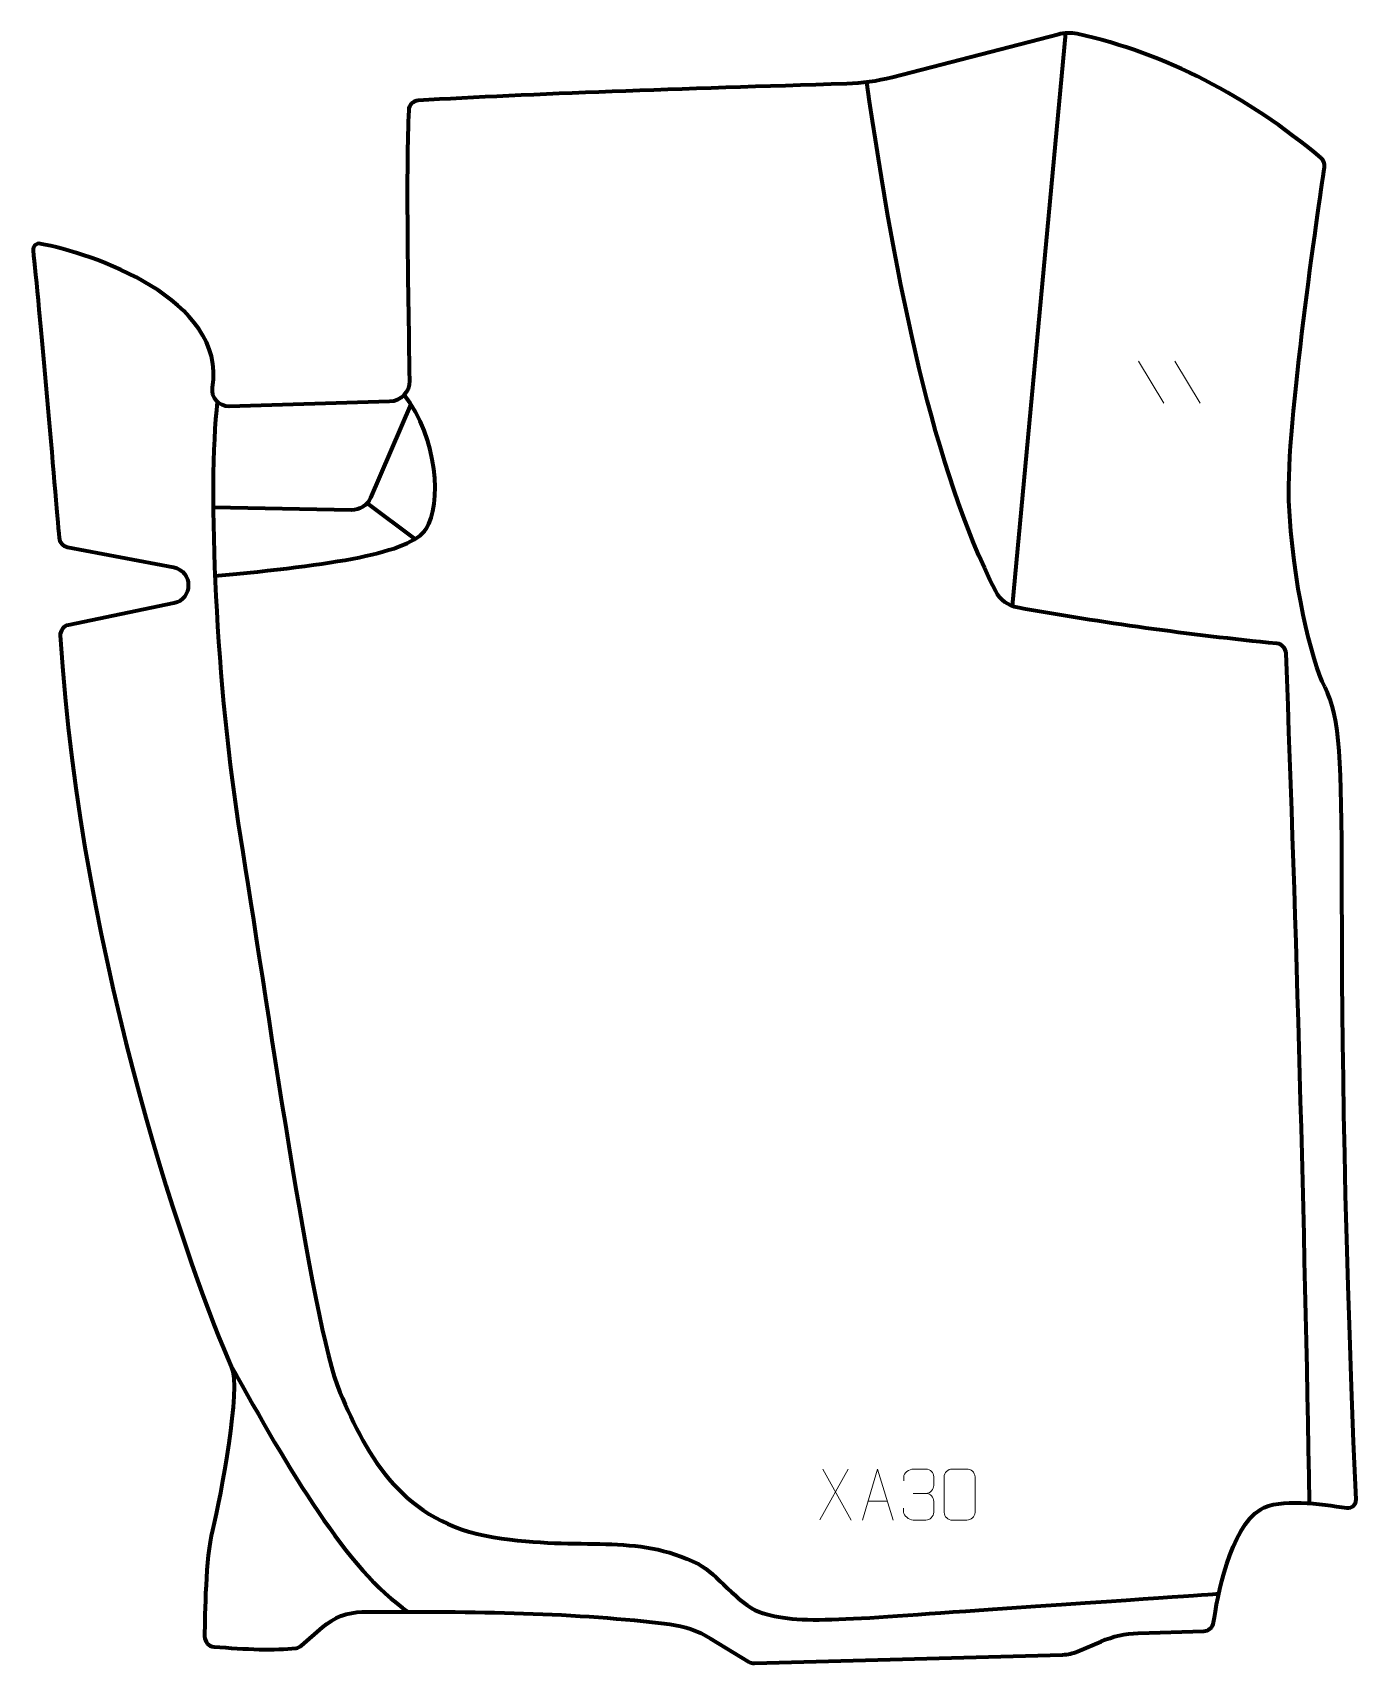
# Model space of a CAD drawing. Header units: millimetres. Extents: x -324 to 324, y -399 to 399.
import ezdxf

# ---------------------------------------------------------------- set-up
doc = ezdxf.new("R2010")
doc.units = ezdxf.units.MM
doc.header["$MEASUREMENT"] = 0
for name, color, linetype in [('layer 1', 7, 'Continuous'), ('layer 2', 7, 'Continuous'), ('layer 3', 7, 'Continuous')]:
    doc.layers.add(name, color=color, linetype=linetype)

msp = doc.modelspace()

# ---------------------------------------------------------------- linework, layer by layer
at = {"layer": 'layer 1', "color": 250, "lineweight": 9}
for points in [[(217.283, 238.397), (217.283, 238.397), (229.6473, 217.8527), (229.6473, 217.8527)], [(235.0129, 238.397), (235.0129, 238.397), (247.3772, 217.8527), (247.3772, 217.8527)], [(75.119, -303.9292), (75.119, -303.9292), (61.3784, -328.825), (61.3784, -328.825)], [(62.833, -303.9292), (62.833, -303.9292), (76.5736, -328.8827), (76.5736, -328.8827)], [(107.0484, -315.8587), (107.0484, -315.8587), (113.2448, -315.8587), (113.2448, -315.8587)], [(84.9555, -319.6333), (84.9555, -319.6333), (94.4512, -319.6333), (94.4512, -319.6333)]]:
    msp.add_open_spline(points, degree=3, dxfattribs=at)
for points, knots in [([(82.2329, -328.8827), (82.2329, -328.8827), (89.6039, -303.9292), (89.6039, -303.9292), (89.6039, -303.9292), (89.6039, -303.9292), (97.1738, -328.8827), (97.1738, -328.8827)], [0, 0, 0, 0, 0.33333333, 0.33333333, 0.33333333, 0.33333333, 1, 1, 1, 1]), ([(102.3387, -309.6135), (102.3387, -309.6135), (102.3387, -307.7563), (102.3387, -307.7563), (102.3387, -307.7563), (102.3244, -306.0144), (104.9889, -303.8963), (107.048, -303.919), (107.048, -303.919), (109.1121, -303.919), (111.1761, -303.919), (113.2398, -303.919), (113.2398, -303.919), (115.4343, -303.9102), (117.0326, -305.757), (117.077, -307.6691), (117.077, -307.6691), (117.0766, -309.1042), (117.0766, -310.5393), (117.077, -311.9748), (117.077, -311.9748), (117.0284, -313.6283), (115.4258, -315.8583), (113.2275, -315.8483), (113.2275, -315.8483), (115.4312, -315.8595), (117.0392, -317.6627), (117.0932, -319.7222), (117.0932, -319.7222), (117.0928, -321.5069), (117.0928, -323.2916), (117.0932, -325.0767), (117.0932, -325.0767), (117.1033, -327.1381), (115.0484, -328.9012), (113.2275, -328.8931), (113.2275, -328.8931), (111.1622, -328.8928), (109.097, -328.8928), (107.0314, -328.8931), (107.0314, -328.8931), (104.8628, -328.8816), (102.3318, -326.4814), (102.3132, -325.0196), (102.3132, -325.0196), (102.3132, -325.0196), (102.3132, -323.111), (102.3132, -323.111)], [0, 0, 0, 0, 0.07692308, 0.07692308, 0.07692308, 0.07692308, 0.15384615, 0.15384615, 0.15384615, 0.15384615, 0.23076923, 0.23076923, 0.23076923, 0.23076923, 0.30769231, 0.30769231, 0.30769231, 0.30769231, 0.38461538, 0.38461538, 0.38461538, 0.38461538, 0.46153846, 0.46153846, 0.46153846, 0.46153846, 0.53846154, 0.53846154, 0.53846154, 0.53846154, 0.61538462, 0.61538462, 0.61538462, 0.61538462, 0.69230769, 0.69230769, 0.69230769, 0.69230769, 0.76923077, 0.76923077, 0.76923077, 0.76923077, 0.84615385, 0.84615385, 0.84615385, 0.84615385, 1, 1, 1, 1]), ([(126.1226, -303.9067), (128.4887, -303.9067), (130.8552, -303.9067), (133.2217, -303.9067), (133.2217, -303.9067), (135.2022, -303.8711), (137.2282, -305.3654), (137.2553, -307.8075), (137.2553, -307.8075), (137.2549, -313.5649), (137.2549, -319.3227), (137.2553, -325.0809), (137.2553, -325.0809), (137.1132, -327.4085), (135.4068, -328.8908), (133.2217, -328.9016), (133.2217, -328.9016), (130.8493, -328.9012), (128.4769, -328.9012), (126.1049, -328.9016), (126.1049, -328.9016), (124.1464, -329.0072), (122.14, -327.1193), (122.1514, -325.0983), (122.1514, -325.0983), (122.1518, -319.3177), (122.1518, -313.5374), (122.1514, -307.7576), (122.1514, -307.7576), (122.1557, -305.6156), (123.9328, -303.8931), (126.1226, -303.9067)], [0, 0, 0, 0, 0.11111111, 0.11111111, 0.11111111, 0.11111111, 0.22222222, 0.22222222, 0.22222222, 0.22222222, 0.33333333, 0.33333333, 0.33333333, 0.33333333, 0.44444444, 0.44444444, 0.44444444, 0.44444444, 0.55555556, 0.55555556, 0.55555556, 0.55555556, 0.66666667, 0.66666667, 0.66666667, 0.66666667, 0.77777778, 0.77777778, 0.77777778, 0.77777778, 1, 1, 1, 1])]:
    msp.add_open_spline(points, degree=3, knots=knots, dxfattribs=at)
at = {"layer": 'layer 2', "color": 230, "lineweight": 200}
msp.add_open_spline([(-306.4858, 109.2141), (-306.4858, 109.2141), (-254.9493, 119.874), (-254.9493, 119.874), (-254.9493, 119.874), (-245.3086, 121.8679), (-245.4145, 135.6516), (-255.0845, 137.498), (-255.0845, 137.498), (-255.0845, 137.498), (-306.989, 147.4083), (-306.989, 147.4083), (-306.989, 147.4083), (-309.1903, 147.8284), (-310.8427, 149.6597), (-311.0322, 151.8892), (-311.0322, 151.8892), (-312.764, 172.2657), (-321.0391, 269.178), (-323.7562, 292.5918), (-323.7562, 292.5918), (-323.9872, 294.5843), (-322.2322, 296.241), (-320.2542, 295.8864), (-320.2542, 295.8864), (-295.4249, 291.4361), (-228.7969, 268.9268), (-235.936, 225.4681), (-235.936, 225.4681), (-236.746, 220.537), (-232.7755, 216.1138), (-227.7724, 216.2648), (-227.7724, 216.2648), (-227.7724, 216.2648), (-149.2376, 218.6359), (-149.2376, 218.6359), (-149.2376, 218.6359), (-143.7735, 218.801), (-139.4548, 223.3164), (-139.5413, 228.7736), (-139.5413, 228.7736), (-140.3706, 281.2024), (-141.272, 332.1111), (-139.923, 361.2311), (-139.923, 361.2311), (-139.8048, 363.7799), (-137.7774, 365.8264), (-135.2264, 365.9767), (-135.2264, 365.9767), (-80.7346, 369.1884), (-6.4308, 371.7717), (74.483, 374.1354), (74.483, 374.1354), (81.9651, 374.3537), (89.3994, 375.4121), (96.6452, 377.2874), (96.6452, 377.2874), (96.6452, 377.2874), (178.0381, 398.3553), (178.0381, 398.3553), (178.0381, 398.3553), (181.0395, 399.1321), (184.1839, 399.2154), (187.2146, 398.5596), (187.2146, 398.5596), (230.7234, 389.1439), (270.4581, 367.9621), (306.5748, 337.8963), (306.5748, 337.8963), (307.921, 336.7758), (308.5902, 335.0391), (308.3292, 333.3087), (308.3292, 333.3087), (305.5077, 314.6122), (289.464, 206.2922), (290.9182, 169.9973), (290.9182, 169.9973), (292.5117, 130.2185), (302.0473, 91.4817), (308.4488, 78.9038), (308.4488, 78.9038), (323.9071, 48.5317), (310.1865, -9.5945), (323.7731, -318.8011), (323.7731, -318.8011), (323.8835, -321.3189), (321.6599, -323.3113), (319.1658, -322.9251), (319.1658, -322.9251), (306.7166, -320.9981), (286.3109, -317.9735), (276.9729, -323.6591), (276.9729, -323.6591), (262.0737, -332.7316), (255.7865, -367.0638), (254.0194, -379.0071), (254.0194, -379.0071), (253.6656, -381.3972), (251.6445, -383.1882), (249.2255, -383.2612), (249.2255, -383.2612), (249.2255, -383.2612), (217.1146, -384.2342), (217.1146, -384.2342), (217.1146, -384.2342), (210.8577, -384.424), (204.6926, -385.7847), (198.9388, -388.246), (198.9388, -388.246), (198.9388, -388.246), (187.4478, -393.1616), (187.4478, -393.1616), (187.4478, -393.1616), (185.1321, -394.1522), (182.6503, -394.6972), (180.1326, -394.7678), (180.1326, -394.7678), (180.1326, -394.7678), (29.2457, -398.998), (29.2457, -398.998), (29.2457, -398.998), (28.2756, -399.0251), (27.3181, -398.7701), (26.4905, -398.2628), (26.4905, -398.2628), (26.4905, -398.2628), (7.8639, -386.8518), (7.8639, -386.8518), (7.8639, -386.8518), (1.7813, -383.1258), (-5.0289, -380.7452), (-12.1102, -379.8608), (-12.1102, -379.8608), (-57.6753, -374.1702), (-107.1584, -373.3803), (-162.6193, -373.8703), (-162.6193, -373.8703), (-169.7821, -373.9334), (-176.687, -376.5581), (-182.082, -381.2628), (-182.082, -381.2628), (-182.082, -381.2628), (-192.4593, -390.3119), (-192.4593, -390.3119), (-192.4593, -390.3119), (-193.1977, -390.9557), (-194.1072, -391.3734), (-195.0794, -391.5004), (-195.0794, -391.5004), (-205.2606, -392.8307), (-219.6867, -392.11), (-235.1913, -390.8678), (-235.1913, -390.8678), (-237.7983, -390.659), (-239.8081, -388.4873), (-239.7982, -385.8764), (-239.7982, -385.8764), (-239.7577, -374.9706), (-239.3142, -347.4853), (-236.0062, -333.803), (-236.0062, -333.803), (-231.823, -316.4996), (-221.8119, -264.5079), (-226.743, -253.6289), (-226.743, -253.6289), (-245.1061, -213.1173), (-300.7521, -56.7556), (-310.4635, 104.0381), (-310.4635, 104.0381), (-310.6126, 106.5089), (-308.9138, 108.7121), (-306.4858, 109.2141)], degree=3, knots=[0, 0, 0, 0, 0.02272727, 0.02272727, 0.02272727, 0.02272727, 0.04545455, 0.04545455, 0.04545455, 0.04545455, 0.06818182, 0.06818182, 0.06818182, 0.06818182, 0.09090909, 0.09090909, 0.09090909, 0.09090909, 0.11363636, 0.11363636, 0.11363636, 0.11363636, 0.13636364, 0.13636364, 0.13636364, 0.13636364, 0.15909091, 0.15909091, 0.15909091, 0.15909091, 0.18181818, 0.18181818, 0.18181818, 0.18181818, 0.20454545, 0.20454545, 0.20454545, 0.20454545, 0.22727273, 0.22727273, 0.22727273, 0.22727273, 0.25, 0.25, 0.25, 0.25, 0.27272727, 0.27272727, 0.27272727, 0.27272727, 0.29545455, 0.29545455, 0.29545455, 0.29545455, 0.31818182, 0.31818182, 0.31818182, 0.31818182, 0.34090909, 0.34090909, 0.34090909, 0.34090909, 0.36363636, 0.36363636, 0.36363636, 0.36363636, 0.38636364, 0.38636364, 0.38636364, 0.38636364, 0.40909091, 0.40909091, 0.40909091, 0.40909091, 0.43181818, 0.43181818, 0.43181818, 0.43181818, 0.45454545, 0.45454545, 0.45454545, 0.45454545, 0.47727273, 0.47727273, 0.47727273, 0.47727273, 0.5, 0.5, 0.5, 0.5, 0.52272727, 0.52272727, 0.52272727, 0.52272727, 0.54545455, 0.54545455, 0.54545455, 0.54545455, 0.56818182, 0.56818182, 0.56818182, 0.56818182, 0.59090909, 0.59090909, 0.59090909, 0.59090909, 0.61363636, 0.61363636, 0.61363636, 0.61363636, 0.63636364, 0.63636364, 0.63636364, 0.63636364, 0.65909091, 0.65909091, 0.65909091, 0.65909091, 0.68181818, 0.68181818, 0.68181818, 0.68181818, 0.70454545, 0.70454545, 0.70454545, 0.70454545, 0.72727273, 0.72727273, 0.72727273, 0.72727273, 0.75, 0.75, 0.75, 0.75, 0.77272727, 0.77272727, 0.77272727, 0.77272727, 0.79545455, 0.79545455, 0.79545455, 0.79545455, 0.81818182, 0.81818182, 0.81818182, 0.81818182, 0.84090909, 0.84090909, 0.84090909, 0.84090909, 0.86363636, 0.86363636, 0.86363636, 0.86363636, 0.88636364, 0.88636364, 0.88636364, 0.88636364, 0.90909091, 0.90909091, 0.90909091, 0.90909091, 0.93181818, 0.93181818, 0.93181818, 0.93181818, 0.95454545, 0.95454545, 0.95454545, 0.95454545, 1, 1, 1, 1], dxfattribs=at)
at = {"layer": 'layer 3', "color": 142, "lineweight": 200}
for points in [[(181.4756, 398.9352), (181.4756, 398.9352), (155.4308, 118.5009), (155.4308, 118.5009)], [(-160.1755, 168.9618), (-160.1755, 168.9618), (-136.8608, 151.3681), (-136.8608, 151.3681)], [(-226.7428, -253.6288), (-198.5157, -304.1142), (-170.2165, -353.3939), (-140.1842, -373.7506)]]:
    msp.add_open_spline(points, degree=3, dxfattribs=at)
for points, knots in [([(301.0343, -320.6421), (298.4985, -179.5448), (294.6984, -40.781), (289.4914, 95.386), (289.4914, 95.386), (289.3961, 97.8847), (287.4678, 99.9224), (284.9793, 100.1679), (284.9793, 100.1679), (241.7676, 104.4294), (199.4907, 110.3141), (158.1102, 117.7562), (158.1102, 117.7562), (153.4775, 118.5895), (149.5013, 121.542), (147.3738, 125.7411), (147.3738, 125.7411), (117.1421, 185.411), (98.9452, 273.7995), (84.2728, 374.9035)], [0, 0, 0, 0, 0.16666667, 0.16666667, 0.16666667, 0.16666667, 0.33333333, 0.33333333, 0.33333333, 0.33333333, 0.5, 0.5, 0.5, 0.5, 0.66666667, 0.66666667, 0.66666667, 0.66666667, 1, 1, 1, 1]), ([(-233.5967, 218.5102), (-238.5963, 176.2478), (-234.2136, 78.0345), (-222.2605, 5.1217), (-222.2605, 5.1217), (-210.3077, -67.7909), (-187.3902, -233.9365), (-173.6442, -266.2096), (-173.6442, -266.2096), (-159.8982, -298.4822), (-142.7737, -330.0551), (-98.5481, -337.2267), (-98.5481, -337.2267), (-54.3221, -344.3986), (-29.4202, -334.7396), (2.0001, -350.485), (2.0001, -350.485), (10.4127, -354.7011), (21.3954, -369.9947), (31.5399, -373.7507), (31.5399, -373.7507), (50.4653, -380.7583), (76.1641, -377.1723), (153.0612, -371.9925), (153.0612, -371.9925), (229.9583, -366.8134), (256.6244, -364.9027), (256.6244, -364.9027)], [0, 0, 0, 0, 0.125, 0.125, 0.125, 0.125, 0.25, 0.25, 0.25, 0.25, 0.375, 0.375, 0.375, 0.375, 0.5, 0.5, 0.5, 0.5, 0.625, 0.625, 0.625, 0.625, 0.75, 0.75, 0.75, 0.75, 1, 1, 1, 1]), ([(-138.8161, 217.3456), (-138.8161, 217.3456), (-158.5512, 171.5498), (-158.5512, 171.5498), (-158.5512, 171.5498), (-160.1588, 167.8199), (-163.8622, 165.4326), (-167.923, 165.5092), (-167.923, 165.5092), (-167.923, 165.5092), (-235.6306, 166.7827), (-235.6306, 166.7827)], [0, 0, 0, 0, 0.25, 0.25, 0.25, 0.25, 0.5, 0.5, 0.5, 0.5, 1, 1, 1, 1]), ([(-234.7462, 133.2946), (-176.5408, 138.6955), (-139.188, 144.3732), (-131.4183, 156.3264), (-131.4183, 156.3264), (-123.6492, 168.2792), (-125.5393, 200.667), (-142.075, 221.9752)], [0, 0, 0, 0, 0.33333333, 0.33333333, 0.33333333, 0.33333333, 1, 1, 1, 1])]:
    msp.add_open_spline(points, degree=3, knots=knots, dxfattribs=at)

doc.saveas('drawing.dxf')
